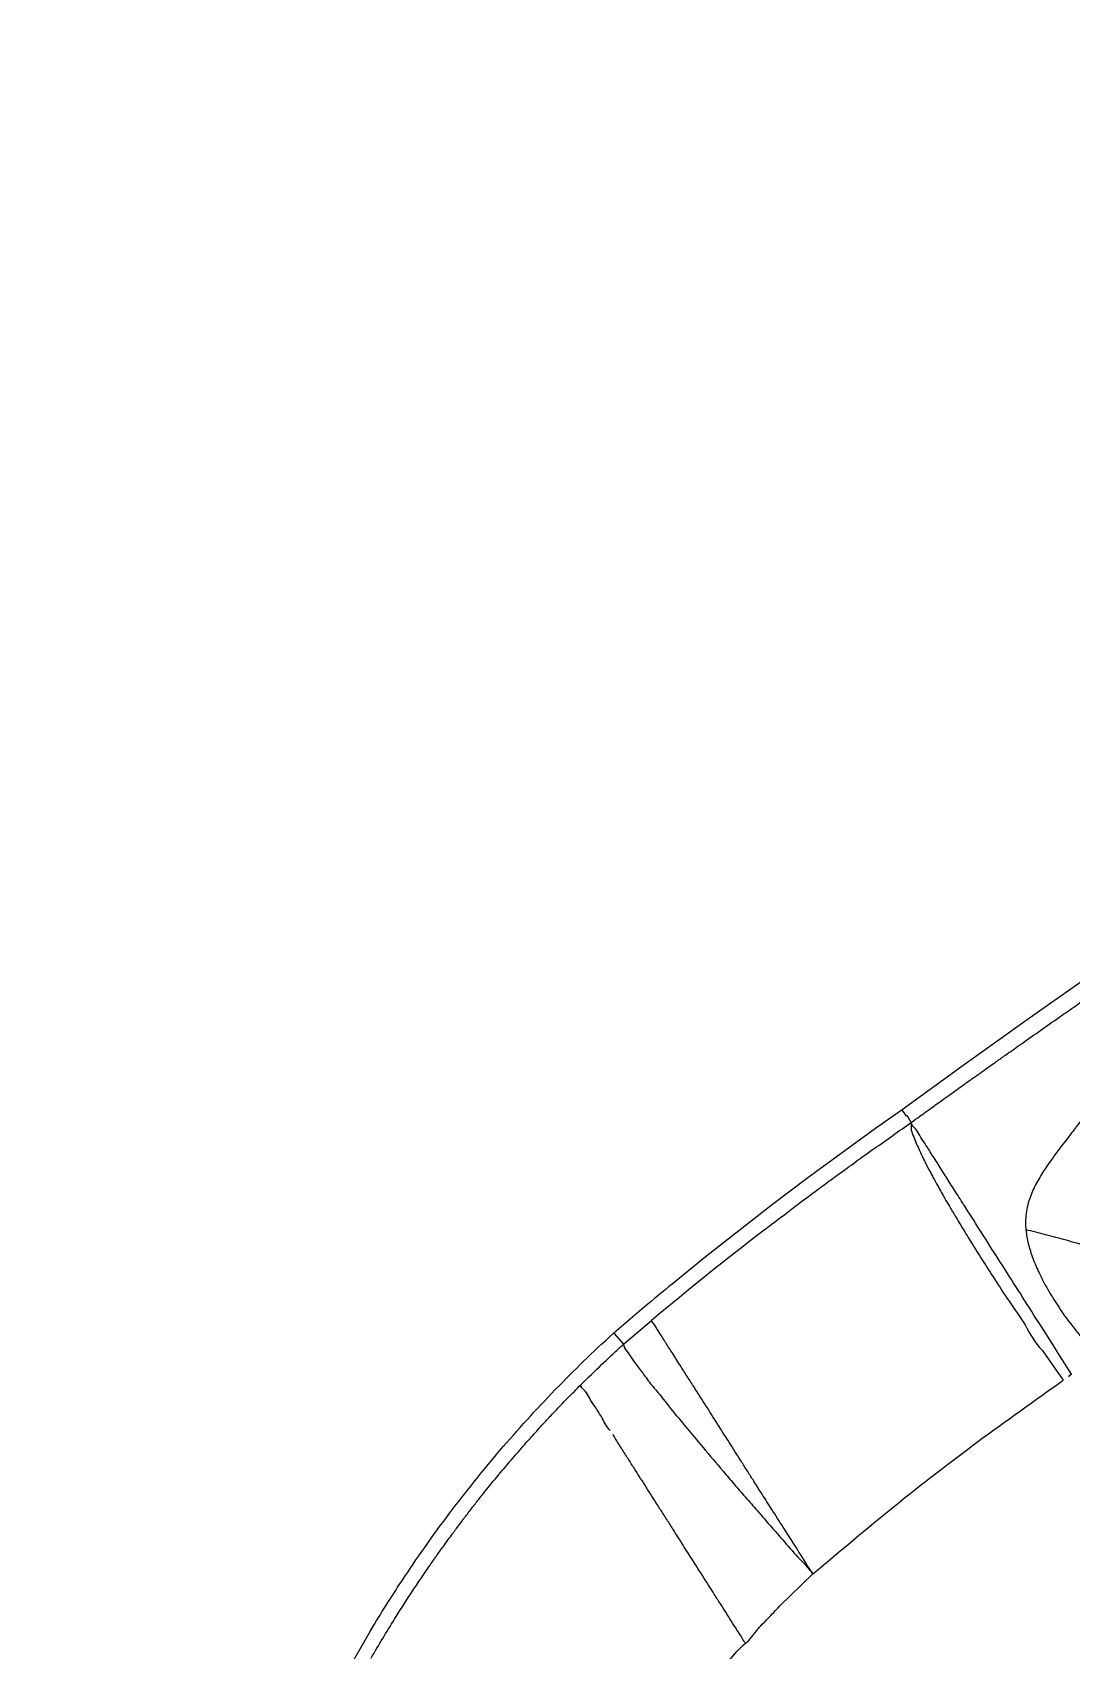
# Model space of a CAD drawing. Header units: millimetres. Extents: x 1145859089 to 1147511753, y -1047484727 to -1047247487.
# Drawn here: x 1146988530.5 to 1146988601.8, y -1047437860.2 to -1047437749.3 of the extents above; entities that cross this region are included whole.
import ezdxf
from ezdxf.xclip import XClip

# ---------------------------------------------------------------- set-up
doc = ezdxf.new("R2010")
doc.units = ezdxf.units.MM
doc.header["$LTSCALE"] = 100
doc.header["$MEASUREMENT"] = 0
doc.header["$XCLIPFRAME"] = 2
doc.layers.get('0').update_dxf_attribs({"linetype": 'CONTINUOUS'})
doc.layers.add('XREF', color=135, linetype='CONTINUOUS')
doc.layers.add('단지배치도$0$W240910', color=135, linetype='CONTINUOUS')

# ---------------------------------------------------------------- blocks, each defined once
blk = doc.blocks.new('단지배치도$0$zw$9902')
at = {"layer": '단지배치도$0$W240910', "linetype": 'ByBlock', "ltscale": 20}
for p, q in [((58864.32, -66444.27), (58859.65, -66447.55)), ((58859.65, -66447.55), (58855.01, -66450.87)), ((58855.01, -66450.87), (58850.91, -66453.83)), ((58850.91, -66453.83), (58849.1, -66455.11)), ((58851.22, -66454.26), (58850.91, -66453.83)), ((58851.26, -66454.22), (58851.22, -66454.26)), ((58851.54, -66454.69), (58851.26, -66454.22)), ((58849.1, -66455.11), (58846.73, -66456.82)), ((58851.53, -66454.7), (58851.54, -66454.7)), ((58851.53, -66454.7), (58851.53, -66454.7)), ((58851.53, -66454.71), (58851.53, -66454.7)), ((58851.54, -66454.7), (58851.53, -66454.71)), ((58851.53, -66454.71), (58851.53, -66454.71)), ((58851.53, -66454.71), (58851.53, -66454.71)), ((58851.53, -66454.71), (58851.53, -66454.71)), ((58851.53, -66454.71), (58851.53, -66454.71)), ((58851.54, -66454.7), (58851.54, -66454.69)), ((58851.54, -66454.7), (58851.54, -66454.7)), ((58851.55, -66454.71), (58851.54, -66454.7)), ((58846.73, -66456.82), (58844.37, -66458.55)), ((58844.37, -66458.55), (58842.03, -66460.32)), ((58853.36, -66459.05), (58853.37, -66459.07)), ((58842.03, -66460.32), (58839.72, -66462.11)), ((58839.72, -66462.11), (58837.42, -66463.92)), ((58837.42, -66463.92), (58835.15, -66465.77)), ((58833.24, -66467.35), (58831.15, -66469.12)), ((58831.82, -66469.88), (58833.74, -66468.26)), ((58831.11, -66469.15), (58831.15, -66469.12)), ((58831.15, -66469.12), (58831.82, -66469.88)), ((58860.51, -66470.29), (58861.96, -66472.35)), ((58842.51, -66487.84), (58844.79, -66485.62)), ((58814.65, -66489.22), (58812.74, -66492.54))]:
    blk.add_line(p, q, dxfattribs=at)
at = {"layer": '단지배치도$0$W240910'}
for radius in [11431.38, 11931.38]:
    blk.add_arc((57394.29, -57699.4), radius, 251.62775, 321.418131, dxfattribs=at)
at = {"layer": '단지배치도$0$W240910', "linetype": 'ByBlock', "ltscale": 20}
for centre, radius, start, end in [((58993.21, -66659.1), 248.7, 127.5968, 129.8812), ((59004.6, -66672.22), 267.09, 129.3777, 129.91)]:
    blk.add_arc(centre, radius, start, end, dxfattribs=at)
for points, knots in [([(58851.54, -66454.69), (58851.74, -66454.55), (58852.17, -66454.24), (58852.86, -66453.74), (58853.68, -66453.15), (58854.55, -66452.53), (58855.38, -66451.93), (58856.07, -66451.45), (58856.56, -66451.09), (58856.97, -66450.8), (58857.43, -66450.48), (58858.11, -66450), (58859.06, -66449.32), (58860.32, -66448.44), (58861.41, -66447.67), (58862.25, -66447.09), (58862.75, -66446.74), (58863.24, -66446.4), (58864.41, -66445.58), (58867.32, -66443.57), (58870.08, -66441.7), (58872, -66440.4)], [0, 0, 0, 0, 0.723435, 1.583806, 2.5811, 3.744154, 4.804262, 5.64301, 6.260442, 6.629825, 7.161854, 7.924766, 9.133818, 10.669392, 12.530651, 13.135079, 13.739285, 14.343254, 14.946971, 18.016046, 24.958877, 24.958877, 24.958877, 24.958877]), ([(58864.8, -66452.08), (58864.66, -66452.43), (58864.21, -66453.04), (58863.6, -66453.99), (58862.96, -66454.85), (58862.28, -66455.73), (58861.65, -66456.55), (58861.11, -66457.28), (58860.72, -66457.85), (58860.41, -66458.33), (58860.14, -66458.81), (58859.9, -66459.28), (58859.69, -66459.79), (58859.51, -66460.34), (58859.4, -66460.91), (58859.36, -66461.49), (58859.38, -66461.87), (58859.4, -66462.06)], [0, 0, 0, 0, 1.130442, 2.241856, 3.395507, 4.356274, 5.580348, 6.490154, 7.096806, 7.650003, 8.193968, 8.736467, 9.238265, 9.854521, 10.446638, 11.002625, 11.581697, 11.581697, 11.581697, 11.581697]), ([(58841.48, -66462.05), (58842.71, -66461.1), (58844.26, -66459.93), (58845.92, -66458.7), (58846.49, -66458.29), (58846.93, -66457.97), (58847.78, -66457.35), (58849.32, -66456.25), (58850.69, -66455.29), (58851.54, -66454.7)], [0, 0, 0, 0, 4.659383, 5.833447, 6.209013, 6.764018, 7.459175, 9.356377, 12.468955, 12.468955, 12.468955, 12.468955]), ([(58851.54, -66454.72), (58851.55, -66454.85), (58851.48, -66455.14), (58851.67, -66455.59), (58851.85, -66456.04), (58852.06, -66456.52), (58852.27, -66456.98), (58852.52, -66457.49), (58852.78, -66457.98), (58853.07, -66458.52), (58853.26, -66458.87), (58853.36, -66459.06), (58853.37, -66459.07)], [0, 0, 0, 0, 0.395987, 0.860955, 1.405966, 1.878154, 2.432419, 2.903301, 3.597148, 4.10581, 4.742257, 4.76664, 4.76664, 4.76664, 4.76664]), ([(58853.52, -66457.78), (58853.34, -66457.48), (58852.98, -66456.95), (58852.53, -66456.21), (58852.13, -66455.63), (58851.89, -66455.13), (58851.55, -66454.88), (58851.55, -66454.71)], [0, 0, 0, 0, 1.040563, 1.923322, 2.607708, 3.12241, 3.641986, 3.641986, 3.641986, 3.641986]), ([(58862.53, -66471.94), (58862.08, -66471.27), (58861.25, -66469.91), (58859.96, -66467.91), (58858.72, -66465.95), (58857.52, -66464.07), (58856.38, -66462.28), (58855.43, -66460.78), (58854.66, -66459.58), (58854.08, -66458.66), (58853.69, -66458.07), (58853.52, -66457.78)], [0, 0, 0, 0, 2.408812, 4.806042, 7.115679, 9.359763, 11.508208, 13.498095, 14.676057, 15.768155, 16.787996, 16.787996, 16.787996, 16.787996]), ([(58853.36, -66459.05), (58853.52, -66459.34), (58853.78, -66459.8), (58854.18, -66460.48), (58854.58, -66461.16), (58855.09, -66462), (58855.71, -66463), (58856.44, -66464.17), (58857.3, -66465.5), (58858.26, -66467), (58859.41, -66468.56), (58860, -66469.82), (58860.51, -66470.29)], [0, 0, 0, 0, 0.971139, 1.590003, 2.378507, 3.352322, 4.525215, 5.906136, 7.495719, 9.282519, 11.239702, 13.323479, 13.323479, 13.323479, 13.323479]), ([(58864.98, -66463.62), (58864.51, -66463.46), (58863.57, -66463.17), (58862.16, -66462.76), (58860.77, -66462.4), (58859.85, -66462.14), (58859.39, -66462.06)], [0, 0, 0, 0, 1.477175, 2.953024, 4.401303, 5.796969, 5.796969, 5.796969, 5.796969]), ([(58859.4, -66462.06), (58859.43, -66462.37), (58859.55, -66463.03), (58859.86, -66464.01), (58860.31, -66465.05), (58860.88, -66466.13), (58861.57, -66467.25), (58862.36, -66468.4), (58863.3, -66469.51), (58863.89, -66470.36), (58864.3, -66470.66)], [0, 0, 0, 0, 0.941821, 1.990378, 3.090346, 4.331794, 5.659356, 7.019941, 8.518113, 10.0465, 10.0465, 10.0465, 10.0465]), ([(58844.79, -66485.62), (58844.48, -66485.12), (58843.8, -66484.05), (58842.86, -66482.58), (58842.02, -66481.26), (58841.35, -66480.21), (58840.8, -66479.34), (58840.34, -66478.62), (58839.94, -66477.99), (58839.55, -66477.38), (58839.17, -66476.78), (58838.64, -66475.95), (58837.98, -66474.9), (58837.27, -66473.79), (58836.69, -66472.87), (58836.21, -66472.14), (58835.72, -66471.36), (58835.22, -66470.58), (58834.74, -66469.82), (58834.35, -66469.2), (58834.03, -66468.7), (58833.84, -66468.4), (58833.74, -66468.26)], [0, 0, 0, 0, 1.766105, 3.789667, 5.227974, 6.480616, 7.534682, 8.299384, 9.046149, 9.77297, 10.478072, 11.159918, 12.75481, 14.18268, 15.124688, 16.003017, 16.812133, 17.88619, 18.782929, 19.518003, 20.062871, 20.580315, 20.580315, 20.580315, 20.580315]), ([(58814.49, -66489.5), (58815.17, -66488.36), (58816.88, -66485.65), (58819.8, -66481.5), (58823.31, -66477.13), (58827.07, -66472.99), (58829.74, -66470.4), (58831.11, -66469.15)], [0, 0, 0, 0, 3.996211, 9.600635, 15.205056, 20.809477, 26.360622, 26.360622, 26.360622, 26.360622]), ([(58828.91, -66472.65), (58829.38, -66472.18), (58830.1, -66471.48), (58830.96, -66470.67), (58831.45, -66470.22), (58831.7, -66469.99), (58831.82, -66469.88)], [0, 0, 0, 0, 2.010176, 3.026176, 3.521833, 4.025205, 4.025205, 4.025205, 4.025205]), ([(58831.82, -66469.88), (58831.8, -66470.05), (58832.08, -66470.36), (58832.37, -66470.85), (58832.8, -66471.42), (58833.32, -66472.11), (58833.7, -66472.63), (58833.93, -66472.89)], [0, 0, 0, 0, 0.530231, 1.068424, 1.775653, 2.645419, 3.68353, 3.68353, 3.68353, 3.68353]), ([(58814.53, -66491.38), (58815.05, -66490.48), (58816.06, -66488.79), (58817.22, -66486.99), (58817.94, -66485.93), (58818.22, -66485.51), (58818.49, -66485.12), (58818.75, -66484.75), (58818.99, -66484.4), (58819.23, -66484.07), (58819.57, -66483.6), (58819.98, -66483.03), (58820.44, -66482.41), (58820.78, -66481.96), (58821.06, -66481.6), (58821.3, -66481.28), (58821.61, -66480.88), (58822.14, -66480.2), (58823.23, -66478.86), (58824.33, -66477.57), (58825.23, -66476.54), (58825.73, -66475.99), (58826.19, -66475.48), (58826.64, -66474.99), (58826.98, -66474.63), (58827.31, -66474.29), (58827.68, -66473.9), (58828.05, -66473.52), (58828.48, -66473.09), (58828.75, -66472.81), (58828.91, -66472.65)], [0, 0, 0, 0, 3.100927, 5.911369, 6.435938, 6.936096, 7.411864, 7.863253, 8.29027, 8.692914, 9.071186, 10.050827, 10.815371, 11.364731, 11.763317, 12.179639, 12.548914, 13.287503, 14.76487, 17.722411, 18.381878, 18.876401, 19.941374, 20.437068, 20.873522, 21.436199, 21.841152, 22.496679, 23.024619, 23.674417, 23.674417, 23.674417, 23.674417]), ([(58830.91, -66475.8), (58830.66, -66475.57), (58830.4, -66474.95), (58829.91, -66474.23), (58829.48, -66473.61), (58829.28, -66473.1), (58828.81, -66472.8), (58828.91, -66472.65)], [0, 0, 0, 0, 1.02279, 1.931102, 2.663899, 3.207625, 3.731837, 3.731837, 3.731837, 3.731837]), ([(58833.93, -66472.89), (58834.27, -66473.28), (58834.94, -66474.17), (58836.06, -66475.51), (58837.31, -66477.01), (58838.43, -66478.33), (58839.4, -66479.46), (58840.18, -66480.37), (58840.97, -66481.27), (58841.81, -66482.24), (58842.74, -66483.3), (58843.74, -66484.47), (58844.49, -66485.2), (58844.79, -66485.62)], [0, 0, 0, 0, 1.564142, 3.325004, 5.262277, 7.399786, 8.528767, 9.736137, 10.982466, 12.122012, 13.598393, 15.198767, 16.737856, 16.737856, 16.737856, 16.737856]), ([(58844.79, -66485.62), (58846.65, -66484.07), (58850.34, -66480.94), (58856.07, -66476.52), (58860, -66473.74), (58861.96, -66472.35)], [0, 0, 0, 0, 7.264302, 14.503366, 21.703246, 21.703246, 21.703246, 21.703246]), ([(58840.18, -66490.37), (58840.08, -66490.27), (58839.93, -66489.93), (58839.57, -66489.44), (58839.21, -66488.84), (58838.83, -66488.25), (58838.44, -66487.64), (58838.06, -66487.05), (58837.64, -66486.38), (58837.18, -66485.65), (58836.64, -66484.81), (58836.15, -66484.04), (58835.72, -66483.36), (58835.33, -66482.74), (58834.9, -66482.07), (58834.46, -66481.38), (58834.05, -66480.74), (58833.66, -66480.13), (58833.28, -66479.53), (58832.9, -66478.93), (58832.5, -66478.3), (58832.07, -66477.63), (58831.63, -66476.94), (58831.34, -66476.48), (58831.2, -66476.26)], [0, 0, 0, 0, 0.40663, 1.101068, 1.813156, 2.515255, 3.200758, 3.975667, 4.632084, 5.580412, 6.54713, 7.637253, 8.296813, 8.972935, 9.841725, 10.680031, 11.430032, 12.119253, 12.844371, 13.556454, 14.252437, 15.087388, 15.935519, 16.722074, 16.722074, 16.722074, 16.722074]), ([(58840.18, -66490.37), (58840.5, -66490.14), (58840.92, -66489.47), (58841.73, -66488.67), (58842.25, -66488.12), (58842.51, -66487.84)], [0, 0, 0, 0, 1.183598, 2.29214, 3.440157, 3.440157, 3.440157, 3.440157]), ([(58824.65, -66522.28), (58824.91, -66521.1), (58825.39, -66518.74), (58826.36, -66515.26), (58827.49, -66511.83), (58828.81, -66508.47), (58830.35, -66505.08), (58832.12, -66501.68), (58834.05, -66498.48), (58836.01, -66495.54), (58838.08, -66492.95), (58839.33, -66491.08), (58840.18, -66490.37)], [0, 0, 0, 0, 3.632436, 7.214714, 10.835867, 14.452148, 18.050733, 22.006283, 25.937991, 29.263585, 32.581286, 35.905004, 35.905004, 35.905004, 35.905004])]:
    blk.add_open_spline(points, degree=3, knots=knots, dxfattribs=at)
for points in [[(58862.53, -66471.94), (58862.34, -66472.08), (58862.15, -66472.22), (58861.96, -66472.35)], [(58831.2, -66476.26), (58831.1, -66476.11), (58831.04, -66475.93), (58830.91, -66475.8)]]:
    blk.add_open_spline(points, degree=3, dxfattribs=at)
blk = doc.blocks.new('단지배치도')
blk.add_blockref('단지배치도$0$zw$9902', (141034.19, 142437.16))

msp = doc.modelspace()

# ---------------------------------------------------------------- block references
at = {"layer": 'XREF'}
ref = msp.add_blockref('단지배치도', (1146788705.034274, -1047513806.462535), dxfattribs=at)
XClip(ref).set_block_clipping_path([(72982.4064819524, 34919.7593965298), (360382.4067475507, 255319.7593436697)])

doc.saveas('drawing.dxf')
